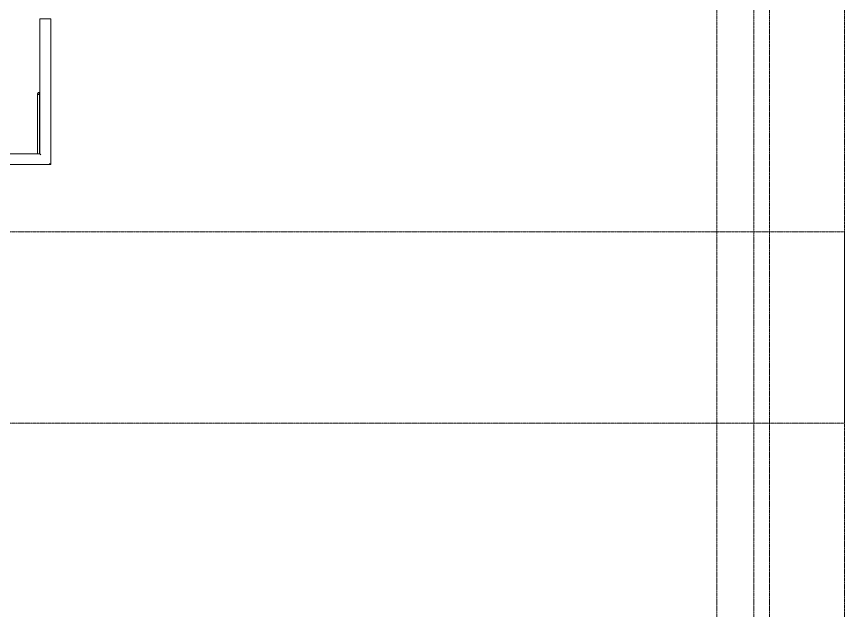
# Model space of a CAD drawing. Header units: inches. Extents: x -4010 to -1872, y 9846 to 12241.
# Drawn here: x -2230.5 to -1871.6, y 10989.2 to 11246.8 of the extents above; entities that cross this region are included whole.
import ezdxf

# ---------------------------------------------------------------- set-up
doc = ezdxf.new("R2010")
doc.units = ezdxf.units.IN
doc.header["$MEASUREMENT"] = 0
doc.linetypes.add('Aligning Line 1_8_', pattern=[0.25, 0.125, -0.125])
doc.linetypes.add('Aligning Line 1_8__2_', pattern=[0.25, 0.125, -0.125])
for name, color, linetype, lineweight in [('0-1', 7, 'Continuous', 5), ('0-2', 7, 'Continuous', 9), ('A-FLOR-HRAL-1', 7, 'Continuous', 9), ('G-ANNO-SYMB-1', 147, 'Aligning Line 1_8_', 9), ('G-ANNO-SYMB-2', 147, 'Aligning Line 1_8__2_', 9), ('S-BEAM-1', 7, 'Continuous', 9)]:
    doc.layers.add(name, color=color, linetype=linetype, lineweight=lineweight)

# ---------------------------------------------------------------- blocks, each defined once
blk = doc.blocks.new('Railing - Baluster_01-2700443-UNITS PLANS - 3RD FLOOR')
at = {"layer": 'A-FLOR-HRAL-1'}
for p, q in [((-0.59, 1.18), (0.59, 1.18)), ((-0.59, 0.59), (-0.59, 1.18)), ((0.59, 1.18), (0.59, 0.59))]:
    blk.add_line(p, q, dxfattribs=at)
blk = doc.blocks.new('Railing - Railing-2700298-UNITS PLANS - 3RD FLOOR')
at = {"layer": 'A-FLOR-HRAL-1'}
for p, q in [((-2329.76, 11245.78), (-2329.76, 11182.53)), ((-2329.76, 11245.78), (-2329.29, 11245.78)), ((-2329.29, 11245.78), (-2325.51, 11245.78)), ((-2325.51, 11245.78), (-2325.04, 11245.78)), ((-2325.04, 11187.25), (-2325.04, 11245.78)), ((-2220.44, 11245.78), (-2220.44, 11187.25)), ((-2220.44, 11245.78), (-2219.96, 11245.78)), ((-2219.96, 11245.78), (-2216.18, 11245.78)), ((-2216.18, 11245.78), (-2215.71, 11245.78)), ((-2215.71, 11182.53), (-2215.71, 11245.78)), ((-2220.44, 11187.25), (-2325.04, 11187.25)), ((-2329.76, 11182.53), (-2215.71, 11182.53))]:
    blk.add_line(p, q, dxfattribs=at)
for points, knots in [([(-2325.51, 11186.78), (-2325.47, 11186.82), (-2325.41, 11186.88), (-2325.33, 11186.96), (-2325.28, 11187.01), (-2325.25, 11187.04), (-2325.21, 11187.08), (-2325.18, 11187.11), (-2325.15, 11187.13), (-2325.13, 11187.16), (-2325.1, 11187.19), (-2325.07, 11187.22), (-2325.04, 11187.24), (-2325.04, 11187.25), (-2325.04, 11187.25)], [0, 0, 0, 0, 0.166667, 0.25, 0.333333, 0.375, 0.416667, 0.5, 0.541667, 0.583333, 0.666667, 0.75, 0.833333, 1, 1, 1, 1]), ([(-2219.96, 11186.78), (-2220.01, 11186.82), (-2220.07, 11186.88), (-2220.14, 11186.96), (-2220.19, 11187.01), (-2220.23, 11187.04), (-2220.26, 11187.08), (-2220.29, 11187.11), (-2220.32, 11187.13), (-2220.34, 11187.16), (-2220.37, 11187.19), (-2220.4, 11187.22), (-2220.43, 11187.24), (-2220.44, 11187.25), (-2220.44, 11187.25)], [0, 0, 0, 0, 0.166667, 0.25, 0.333333, 0.375, 0.416667, 0.5, 0.541667, 0.583333, 0.666667, 0.75, 0.833333, 1, 1, 1, 1]), ([(-2329.76, 11182.53), (-2329.76, 11182.53), (-2329.75, 11182.54), (-2329.73, 11182.56), (-2329.7, 11182.59), (-2329.67, 11182.62), (-2329.64, 11182.64), (-2329.62, 11182.67), (-2329.58, 11182.71), (-2329.53, 11182.75), (-2329.5, 11182.79), (-2329.46, 11182.83), (-2329.39, 11182.9), (-2329.33, 11182.96), (-2329.29, 11183)], [0, 0, 0, 0, 0.166667, 0.25, 0.333333, 0.416667, 0.458333, 0.5, 0.583333, 0.666667, 0.708333, 0.75, 0.833333, 1, 1, 1, 1]), ([(-2215.71, 11182.53), (-2215.71, 11182.53), (-2215.72, 11182.54), (-2215.75, 11182.56), (-2215.77, 11182.59), (-2215.8, 11182.62), (-2215.83, 11182.64), (-2215.86, 11182.67), (-2215.9, 11182.71), (-2215.94, 11182.75), (-2215.97, 11182.79), (-2216.01, 11182.83), (-2216.08, 11182.9), (-2216.14, 11182.96), (-2216.18, 11183)], [0, 0, 0, 0, 0.166667, 0.25, 0.333333, 0.416667, 0.458333, 0.5, 0.583333, 0.666667, 0.708333, 0.75, 0.833333, 1, 1, 1, 1])]:
    blk.add_open_spline(points, degree=3, knots=knots, dxfattribs=at)
blk.add_blockref('Railing - Baluster_01-2700443-UNITS PLANS - 3RD FLOOR', (-2327.4, 11245.19))
blk = doc.blocks.new('Walls 96 - Walls 1-2573283-UNITS PLANS - 3RD FLOOR')
at = {"layer": 'S-BEAM-1'}
for p, q in [((-2221.36, 11213.35), (-2221.36, 11187.25)), ((-2220.61, 11187.25), (-2220.61, 11213.35))]:
    blk.add_line(p, q, dxfattribs=at)
at = {"layer": 'S-BEAM-1', "flags": 128}
for points in [[(-2220.61, 11213.35), (-2220.62, 11213.45), (-2220.65, 11213.55), (-2220.7, 11213.64), (-2220.77, 11213.71), (-2220.85, 11213.75), (-2220.94, 11213.78), (-2221.03, 11213.78), (-2221.12, 11213.75), (-2221.2, 11213.71), (-2221.26, 11213.64), (-2221.32, 11213.55), (-2221.35, 11213.45), (-2221.36, 11213.35)], [(-2221.36, 11213.35), (-2221.35, 11213.25), (-2221.32, 11213.15), (-2221.26, 11213.06), (-2221.2, 11212.99), (-2221.12, 11212.95), (-2221.03, 11212.92), (-2220.94, 11212.92), (-2220.85, 11212.95), (-2220.77, 11212.99), (-2220.7, 11213.06), (-2220.65, 11213.15), (-2220.62, 11213.25), (-2220.61, 11213.35)]]:
    blk.add_lwpolyline(points, dxfattribs=at)
blk = doc.blocks.new('CTR - 1st Phase - Shell_rvt-1-UNITS PLANS - 3RD FLOOR')
at = {"layer": 'G-ANNO-SYMB-1'}
blk.add_line((-1926.95, 12240.78), (-1926.95, 9846.24), dxfattribs=at)
at = {"layer": '0-2'}
for name in ['Railing - Railing-2700298-UNITS PLANS - 3RD FLOOR', 'Walls 96 - Walls 1-2573283-UNITS PLANS - 3RD FLOOR']:
    blk.add_blockref(name, (0, 0), dxfattribs=at)
blk = doc.blocks.new('CTR - 1st Phase - Common Walls_rvt-1-UNITS PLANS - 3RD FLOOR')
at = {"layer": 'G-ANNO-SYMB-1'}
for p, q in [((-1910.96, 12240.78), (-1910.96, 9846.24)), ((-1871.64, 12240.78), (-1871.64, 11070.38)), ((-1871.64, 11153.43), (-4009.55, 11153.43)), ((-1871.64, 11153.43), (-1871.64, 9846.24)), ((-1871.64, 11070.38), (-4009.55, 11070.38))]:
    blk.add_line(p, q, dxfattribs=at)
blk = doc.blocks.new('CTR - 1st Phase -Stairs _ Elevators_rvt-1-UNITS PLANS - 3RD FLOOR')
at = {"layer": 'G-ANNO-SYMB-1'}
blk.add_line((-1910.96, 12240.78), (-1910.96, 9846.24), dxfattribs=at)
blk = doc.blocks.new('CTR - 1st Phase - Structure_rvt-1-UNITS PLANS - 3RD FLOOR')
at = {"layer": 'G-ANNO-SYMB-2'}
for p, q in [((-1910.96, 12240.78), (-1910.96, 9846.24)), ((-1904.06, 12122.03), (-1904.06, 9867.01))]:
    blk.add_line(p, q, dxfattribs=at)

msp = doc.modelspace()

# ---------------------------------------------------------------- block references
at = {"layer": '0-1'}
for name in ['CTR - 1st Phase - Common Walls_rvt-1-UNITS PLANS - 3RD FLOOR', 'CTR - 1st Phase - Shell_rvt-1-UNITS PLANS - 3RD FLOOR', 'CTR - 1st Phase -Stairs _ Elevators_rvt-1-UNITS PLANS - 3RD FLOOR', 'CTR - 1st Phase - Structure_rvt-1-UNITS PLANS - 3RD FLOOR']:
    msp.add_blockref(name, (0, 0), dxfattribs=at)

doc.saveas('drawing.dxf')
